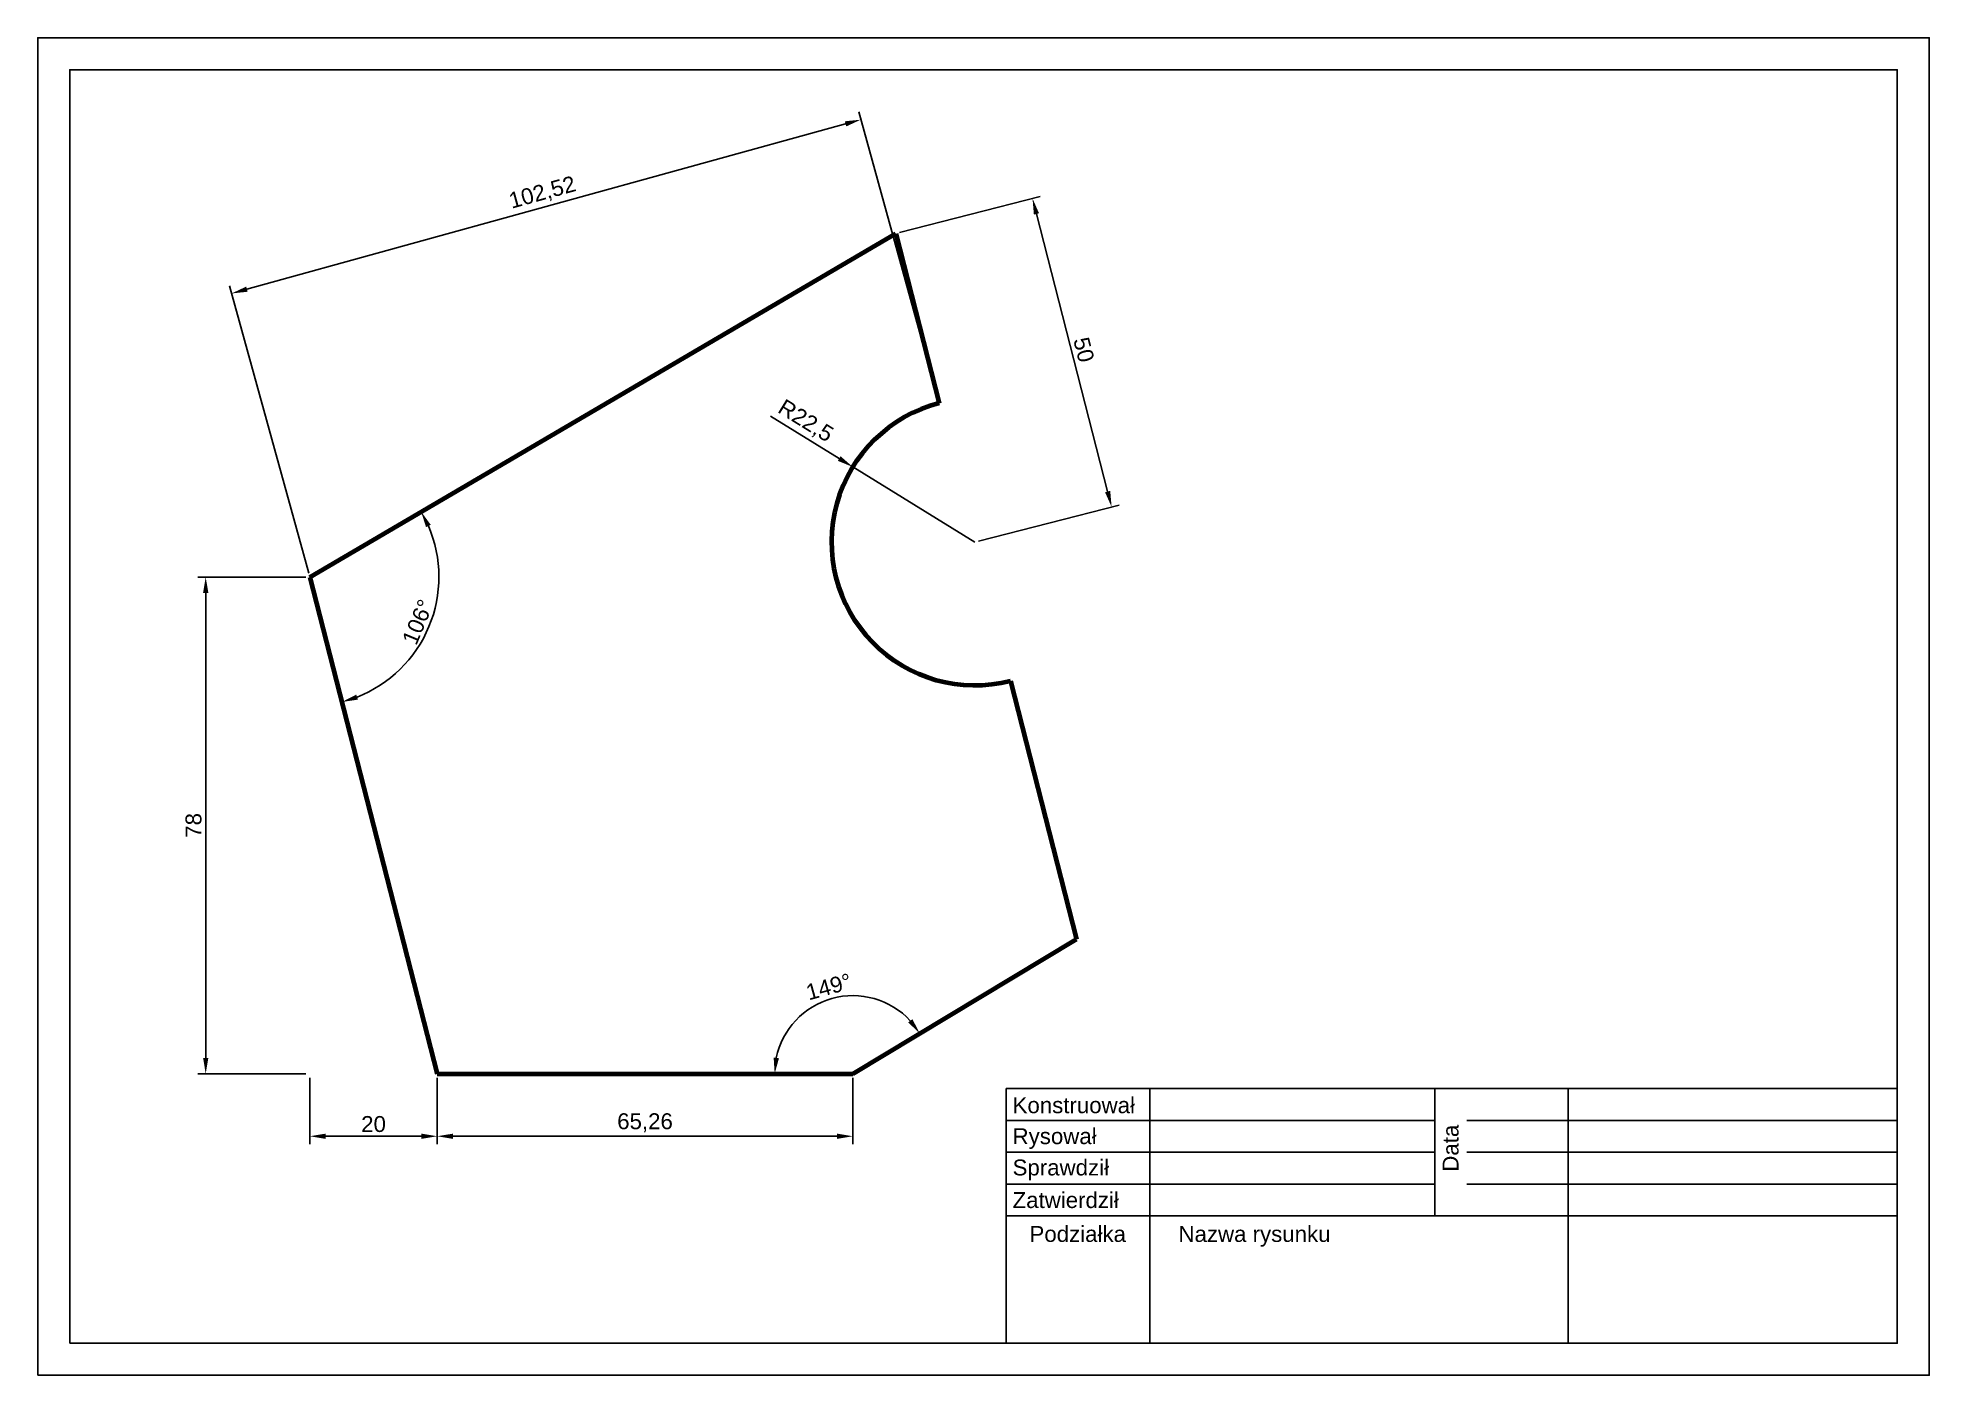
# Model space of a CAD drawing. Header units: millimetres. Extents: x 0 to 297, y 0 to 210.
import ezdxf

# ---------------------------------------------------------------- set-up
doc = ezdxf.new("R2010")
doc.units = ezdxf.units.MM
doc.layers.add('linie grube', color=7, linetype='Continuous', lineweight=100)
doc.layers.add('Opis', color=7, linetype='Continuous')
doc.layers.add('Wymiary', color=1, linetype='Continuous')
doc.styles.get("Standard").update_dxf_attribs({"font": 'arial.ttf'})
doc.dimstyles.new('ISO-25', dxfattribs={"dimtxt": 2.5, "dimasz": 2.5, "dimexe": 1.25, "dimexo": 0.625, "dimtad": 1, "dimtxsty": 'Standard', "dimcen": 2.5, "dimadec": 0, "dimazin": 0, "dimtfac": 1, "dimtmove": 0, "dimatfit": 3, "dimfxl": 1, "dimarcsym": 0})

# ---------------------------------------------------------------- blocks, each defined once
blk = doc.blocks.new('*D3')
at = {"layer": 'Defpoints', "color": 0, "transparency": 16777216}
for p in [(62.72, 47.33), (127.98, 47.33), (127.98, 37.52)]:
    blk.add_point(p, dxfattribs=at)
at = {"layer": 'Wymiary', "color": 0, "lineweight": -2, "transparency": 16777216}
for p, q in [((62.72, 46.7), (62.72, 36.27)), ((127.98, 46.7), (127.98, 36.27)), ((65.22, 37.52), (125.48, 37.52))]:
    blk.add_line(p, q, dxfattribs=at)
at = {"layer": 'Wymiary', "color": 0, "transparency": 16777216}
for points in [[(65.22, 37.93), (65.22, 37.1), (62.72, 37.52)], [(125.48, 37.93), (125.48, 37.1), (127.98, 37.52)]]:
    blk.add_solid(points, dxfattribs=at)
at = {"layer": 'Wymiary', "color": 0, "transparency": 16777216, "insert": (95.35, 39.64), "char_height": 2.5, "attachment_point": 5}
blk.add_mtext('65,26', dxfattribs=at)
blk = doc.blocks.new('*D4')
at = {"layer": 'Defpoints', "color": 0, "transparency": 16777216}
for p in [(134.71, 179.26), (42.72, 125.33), (42.72, 125.33), (58.18, 112.23), (62.72, 47.33)]:
    blk.add_point(p, dxfattribs=at)
at = {"layer": 'Wymiary', "color": 0, "lineweight": -2, "transparency": 16777216}
blk.add_arc((42.72, 125.33), 20.26, 291.4561, 23.3067, dxfattribs=at)
at = {"layer": 'Wymiary', "color": 0, "transparency": 16777216}
for points in [[(60.96, 133.16), (61.7, 133.53), (60.2, 135.58)], [(50.26, 106.08), (50.01, 106.87), (47.76, 105.71)]]:
    blk.add_solid(points, dxfattribs=at)
at = {"layer": 'Wymiary', "color": 0, "transparency": 16777216, "insert": (59.67, 118.27), "char_height": 2.5, "attachment_point": 5, "rotation": 67.3814}
blk.add_mtext('106°', dxfattribs=at)
blk = doc.blocks.new('*D5')
at = {"layer": 'Defpoints', "color": 0, "transparency": 16777216}
for p in [(163.13, 68.45), (129.97, 59.44), (62.72, 47.33), (127.98, 47.33), (127.98, 47.33)]:
    blk.add_point(p, dxfattribs=at)
at = {"layer": 'Wymiary', "color": 0, "lineweight": -2, "transparency": 16777216}
blk.add_arc((127.98, 47.33), 12.27, 42.6916, 168.3084, dxfattribs=at)
at = {"layer": 'Wymiary', "color": 0, "transparency": 16777216}
for points in [[(137.34, 55.9), (136.67, 55.4), (138.5, 53.65)], [(116.38, 49.77), (115.55, 49.86), (115.71, 47.33)]]:
    blk.add_solid(points, dxfattribs=at)
at = {"layer": 'Wymiary', "color": 0, "transparency": 16777216, "insert": (124.2, 60.99), "char_height": 2.5, "attachment_point": 5, "rotation": 15.5}
blk.add_mtext('149°', dxfattribs=at)
blk = doc.blocks.new('*D6')
at = {"layer": 'Defpoints', "color": 0, "transparency": 16777216}
for p in [(134.71, 179.26), (168.62, 136.33), (147.13, 130.83)]:
    blk.add_point(p, dxfattribs=at)
at = {"layer": 'Wymiary', "color": 0, "lineweight": -2, "transparency": 16777216}
for p, q in [((135.32, 179.41), (157.41, 185.08)), ((156.82, 182.35), (167.99, 138.76)), ((147.74, 130.98), (169.83, 136.64))]:
    blk.add_line(p, q, dxfattribs=at)
at = {"layer": 'Wymiary', "color": 0, "transparency": 16777216}
for points in [[(157.22, 182.45), (156.41, 182.24), (156.2, 184.77)], [(168.4, 138.86), (167.59, 138.65), (168.62, 136.33)]]:
    blk.add_solid(points, dxfattribs=at)
at = {"layer": 'Wymiary', "color": 0, "transparency": 16777216, "insert": (164.25, 161.02), "char_height": 2.5, "attachment_point": 5, "rotation": 284.3814}
blk.add_mtext('50', dxfattribs=at)
blk = doc.blocks.new('*D7')
at = {"layer": 'Defpoints', "color": 0, "transparency": 16777216}
for p in [(129.24, 197.15), (141.54, 152.62), (42.72, 125.33)]:
    blk.add_point(p, dxfattribs=at)
at = {"layer": 'Wymiary', "color": 0, "lineweight": -2, "transparency": 16777216}
for p, q in [((32.84, 170.53), (126.83, 196.49)), ((141.38, 153.22), (128.91, 198.36)), ((42.56, 125.93), (30.09, 171.07))]:
    blk.add_line(p, q, dxfattribs=at)
at = {"layer": 'Wymiary', "color": 0, "transparency": 16777216}
for points in [[(126.72, 196.89), (126.95, 196.09), (129.24, 197.15)], [(32.72, 170.93), (32.95, 170.13), (30.43, 169.86)]]:
    blk.add_solid(points, dxfattribs=at)
at = {"layer": 'Wymiary', "color": 0, "transparency": 16777216, "insert": (79.27, 185.56), "char_height": 2.5, "attachment_point": 5, "rotation": 15.4385}
blk.add_mtext('102,52', dxfattribs=at)
blk = doc.blocks.new('*D8')
at = {"layer": 'Defpoints', "color": 0, "transparency": 16777216}
for p in [(127.97, 142.62), (147.13, 130.83)]:
    blk.add_point(p, dxfattribs=at)
at = {"layer": 'Wymiary', "color": 0, "lineweight": -2, "transparency": 16777216}
for p, q in [((115.07, 150.57), (125.84, 143.93)), ((147.13, 130.83), (127.97, 142.62))]:
    blk.add_line(p, q, dxfattribs=at)
at = {"layer": 'Wymiary', "color": 0, "transparency": 16777216}
blk.add_solid([(126.06, 144.29), (125.62, 143.58), (127.97, 142.62)], dxfattribs=at)
at = {"layer": 'Wymiary', "color": 0, "transparency": 16777216, "insert": (120.51, 149.72), "char_height": 2.5, "attachment_point": 5, "rotation": 328.3787}
blk.add_mtext('R22,5', dxfattribs=at)
blk = doc.blocks.new('*D9')
at = {"layer": 'Defpoints', "color": 0, "transparency": 16777216}
for p in [(42.72, 125.33), (26.36, 47.33), (42.72, 47.33)]:
    blk.add_point(p, dxfattribs=at)
at = {"layer": 'Wymiary', "color": 0, "lineweight": -2, "transparency": 16777216}
for p, q in [((42.1, 125.33), (25.11, 125.33)), ((26.36, 122.83), (26.36, 49.83)), ((42.1, 47.33), (25.11, 47.33))]:
    blk.add_line(p, q, dxfattribs=at)
at = {"layer": 'Wymiary', "color": 0, "transparency": 16777216}
for points in [[(25.95, 122.83), (26.78, 122.83), (26.36, 125.33)], [(25.95, 49.83), (26.78, 49.83), (26.36, 47.33)]]:
    blk.add_solid(points, dxfattribs=at)
at = {"layer": 'Wymiary', "color": 0, "transparency": 16777216, "insert": (24.46, 86.33), "char_height": 2.5, "attachment_point": 5, "rotation": 90}
blk.add_mtext('78', dxfattribs=at)
blk = doc.blocks.new('*D10')
at = {"layer": 'Defpoints', "color": 0, "transparency": 16777216}
for p in [(42.72, 47.33), (62.72, 47.33), (42.72, 37.52)]:
    blk.add_point(p, dxfattribs=at)
at = {"layer": 'Wymiary', "color": 0, "lineweight": -2, "transparency": 16777216}
for p, q in [((42.72, 46.7), (42.72, 36.27)), ((62.72, 46.7), (62.72, 36.27)), ((60.22, 37.52), (45.22, 37.52))]:
    blk.add_line(p, q, dxfattribs=at)
at = {"layer": 'Wymiary', "color": 0, "transparency": 16777216}
for points in [[(45.22, 37.93), (45.22, 37.1), (42.72, 37.52)], [(60.22, 37.93), (60.22, 37.1), (62.72, 37.52)]]:
    blk.add_solid(points, dxfattribs=at)
at = {"layer": 'Wymiary', "color": 0, "transparency": 16777216, "insert": (52.72, 39.42), "char_height": 2.5, "attachment_point": 5}
blk.add_mtext('20', dxfattribs=at)

msp = doc.modelspace()

# ---------------------------------------------------------------- linework, layer by layer
msp.add_lwpolyline([(0, 0), (297, 0), (297, 210), (0, 210)], close=True)
at = {"layer": 'linie grube'}
for p, q in [((42.724, 125.33), (134.712, 179.259)), ((134.712, 179.259), (141.543, 152.621)), ((42.724, 125.33), (62.724, 47.33)), ((152.72, 109.031), (163.126, 68.445)), ((127.984, 47.33), (163.126, 68.445)), ((62.724, 47.33), (127.984, 47.33))]:
    msp.add_line(p, q, dxfattribs=at)
msp.add_arc((147.131, 130.826), 22.5, 104.38139, 284.38139, dxfattribs=at)
at = {"layer": 'Opis'}
for p, q in [((292.069, 45), (152.069, 45)), ((152.069, 45), (152.069, 5)), ((174.6, 44.998), (174.6, 5)), ((219.391, 44.998), (219.391, 24.998)), ((240.299, 44.998), (240.299, 5)), ((219.391, 39.998), (152.069, 39.998)), ((292, 39.998), (224.391, 39.998)), ((219.391, 34.998), (152.069, 34.998)), ((292, 34.998), (224.391, 34.998)), ((219.391, 29.998), (152.069, 29.998)), ((292, 29.998), (224.391, 29.998)), ((292, 24.998), (152.069, 24.998))]:
    msp.add_line(p, q, dxfattribs=at)
msp.add_lwpolyline([(5, 5), (292, 5), (292, 205), (5, 205)], close=True, dxfattribs=at)

# ---------------------------------------------------------------- texts
at = {"layer": 'Opis', "char_height": 2.5, "attachment_point": 1}
for s, width, insert in [('Konstruował', 4.65371, (153.069, 43.641)), ('Rysował', 0.09305, (153.069, 38.779)), ('Sprawdził', 1.26559, (153.069, 33.862)), ('Zatwierdził', 2.9509, (153.069, 28.745)), ('Podziałka', 1.39648, (155.724, 23.426)), ('\\pxt12;Nazwa rysunku', 23.64881, (179.118, 23.426))]:
    msp.add_mtext_dynamic_manual_height_columns(s, width=width, gutter_width=12.5, heights=[0], dxfattribs=dict(at, insert=insert))
at = {"layer": 'Opis', "insert": (220.597, 31.948), "char_height": 2.5, "attachment_point": 1, "rotation": 90}
msp.add_mtext_dynamic_manual_height_columns('Data', width=2.5, gutter_width=12.5, heights=[0], dxfattribs=at)

# ---------------------------------------------------------------- dimensions: what is measured, and where the dimension line sits
at = {"layer": 'Wymiary'}
for p1, p2, distance, picture, middle in [((42.724, 125.33), (141.543, 152.621), 46.199, '*D7', (79.269, 185.558)), ((134.712, 179.259), (147.131, 130.826), 22.179, '*D6', (164.248, 161.023))]:
    dim = msp.add_aligned_dim(p1=p1, p2=p2, distance=distance, dimstyle='ISO-25', dxfattribs=at)
    dim.commit()
    dim.dimension.update_dxf_attribs({"geometry": picture, "text_midpoint": middle})
for base, line1, line2, picture, middle in [((58.179, 112.23), ((42.724, 125.33), (62.724, 47.33)), ((42.724, 125.33), (134.712, 179.259)), '*D4', (59.67, 118.27)), ((129.975, 59.44), ((127.984, 47.33), (163.126, 68.445)), ((62.724, 47.33), (127.984, 47.33)), '*D5', (124.197, 60.989))]:
    dim = msp.add_angular_dim_2l(base=base, line1=line1, line2=line2, dimstyle='ISO-25', dxfattribs=at)
    dim.commit()
    dim.dimension.update_dxf_attribs({"geometry": picture, "text_midpoint": middle})
dim = msp.add_radius_dim(center=(147.131, 130.826), mpoint=(127.972, 142.622), dimstyle='ISO-25', dxfattribs=at)
dim.commit()
dim.dimension.update_dxf_attribs({"geometry": '*D8', "text_midpoint": (120.506, 149.718)})
dim = msp.add_linear_dim(base=(26.362, 47.33), p1=(42.724, 125.33), p2=(42.724, 47.33), angle=90, dimstyle='ISO-25', dxfattribs=at)
dim.commit()
dim.dimension.update_dxf_attribs({"geometry": '*D9', "text_midpoint": (24.461, 86.33)})
for base, p2, picture, middle in [((42.724, 37.515), (42.724, 47.33), '*D10', (52.724, 39.417)), ((127.984, 37.515), (127.984, 47.33), '*D3', (95.354, 39.643))]:
    dim = msp.add_linear_dim(base=base, p1=(62.724, 47.33), p2=p2, dimstyle='ISO-25', dxfattribs=at)
    dim.commit()
    dim.dimension.update_dxf_attribs({"geometry": picture, "text_midpoint": middle})

doc.saveas('drawing.dxf')
